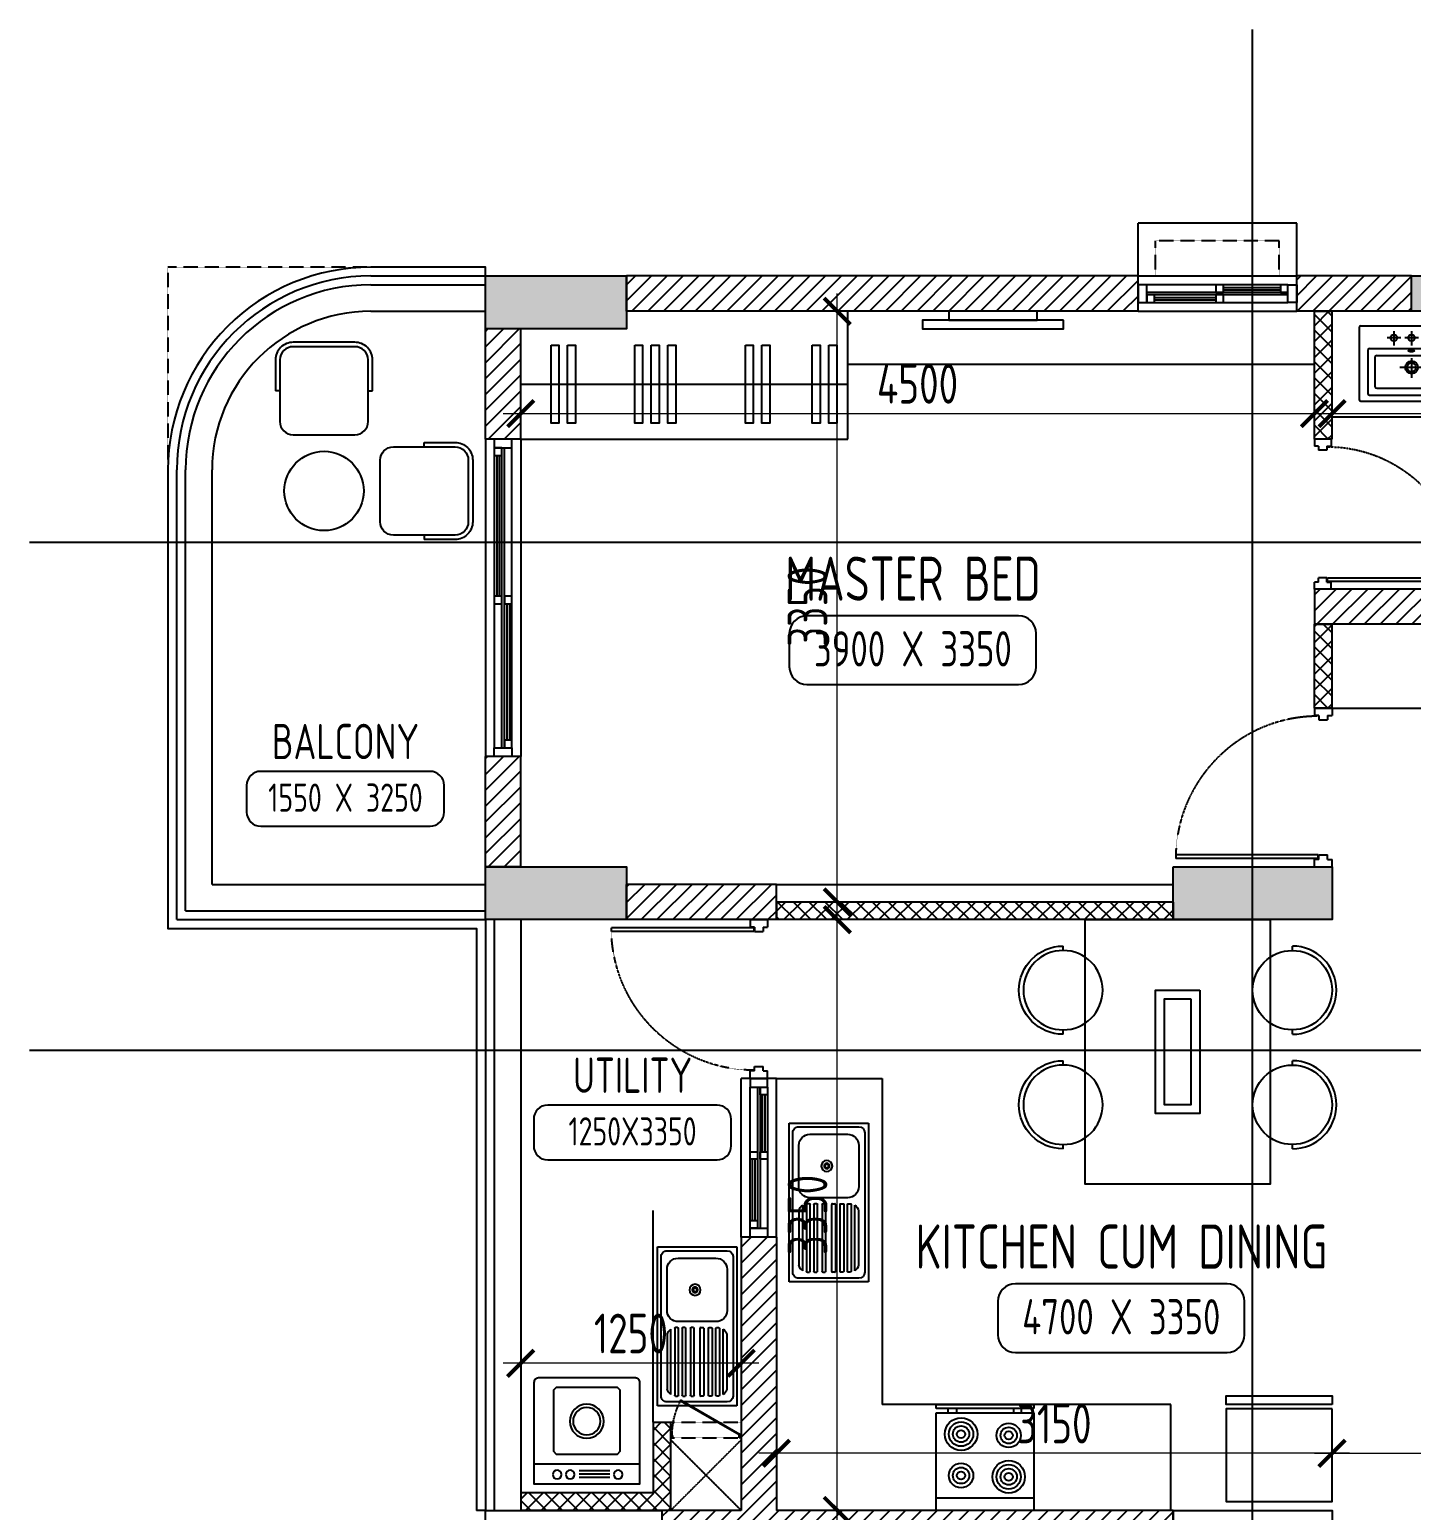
# Model space of a CAD drawing. Header units: millimetres. Extents: x -184691 to 158232, y -112569 to 33289.
# Drawn here: x -120197 to -112363, y 187 to 8584 of the extents above; entities that cross this region are included whole.
import ezdxf
from ezdxf.enums import TextEntityAlignment as Align

# ---------------------------------------------------------------- set-up
doc = ezdxf.new("R2010")
doc.units = ezdxf.units.MM
doc.header["$LTSCALE"] = 10
doc.header["$PDMODE"] = 35
doc.header["$PDSIZE"] = 500
doc.linetypes.add('DASHED', pattern=[19.05, 12.7, -6.35])
doc.linetypes.add('HIDDEN', pattern=[9.525, 6.35, -3.175])
for name, color, linetype in [('07--DIM-1', 1, 'Continuous'), ('A--BLOCKWALL-1', 9, 'Continuous'), ('A--BLOCKWALL-2', 2, 'Continuous'), ('A--BLOCKWALL-3', 3, 'Continuous'), ('A--BLOCKWALL-HATCH', 8, 'Continuous'), ('A--CONCRETE-HID', 9, 'HIDDEN'), ('A--DOWN', 34, 'Continuous'), ('A--FIXTURE-0', 8, 'Continuous'), ('A--FURNITURE-0', 253, 'Continuous'), ('A--GLAZING-0', 181, 'Continuous'), ('A--HANDRAIL-1', 9, 'Continuous'), ('A--HATCH-1', 8, 'Continuous'), ('A--SANITARY-0', 253, 'Continuous'), ('A--SHAFT-HIDDEN', 9, 'HIDDEN'), ('A--SPACENUMBER', 2, 'Continuous'), ('A--SPACENUMBER-1', 8, 'Continuous'), ('A--SPACEREF', 3, 'Continuous'), ('A--Stucture', 9, 'Continuous'), ('A--TILING-1', 8, 'Continuous'), ('Typical floor Column Centre line$0$X-3rd Floor Column$0$A--COL250', 250, 'Continuous'), ('Typical floor Column Centre line$0$X-3rd Floor Column$0$A--CONCRETE-4', 4, 'Continuous')]:
    doc.layers.add(name, color=color, linetype=linetype)
doc.styles.add('ISO', font='isocp2.shx', dxfattribs={"width": 0.8})
doc.dimstyles.new('A-DIM-100', dxfattribs={"dimscale": 100, "dimtxt": 2.25, "dimasz": 1.5, "dimexe": 1, "dimexo": 0.5, "dimgap": 0, "dimtad": 0, "dimdec": 0, "dimzin": 12, "dimdsep": 46, "dimtxsty": 'ISO', "dimblk": 'ARCHTICK', "dimcen": 1, "dimdle": 1, "dimclrd": 8, "dimclre": 8, "dimclrt": 256, "dimadec": 0, "dimazin": 3, "dimtfac": 1, "dimtdec": 0, "dimtmove": 1, "dimatfit": 2, "dimfxl": 1, "dimtvp": 0.75, "dimtolj": 1, "dimtzin": 12, "dimlwd": 18, "dimlwe": 18, "dimarcsym": 0})
pattern_1 = [(45, (-102912.55, -6712.76), (-44.90128, 44.90128), [])]
pattern_2 = [(45, (-102912.55, -6712.76), (-44.90128, 44.90128), []), (135, (-102912.55, -6712.76), (-44.90128, -44.90128), [])]
pattern_3 = [(45, (-102912.55, -6712.76), (-44.90128, 44.90128), []), (135, (-102912.55, -6712.76), (-44.90128, -44.90128), [])]

# ---------------------------------------------------------------- blocks, each defined once
blk = doc.blocks.new('A$C542B73FF')
at = {"layer": 'A--FURNITURE-0'}
for points in [[(-400, 50), (400, 50), (400, 100), (-400, 100)], [(-250, 0), (250, 0), (250, 50), (-250, 50)]]:
    blk.add_lwpolyline(points, close=True, dxfattribs=at)
blk = doc.blocks.new('A$C337B3EF4')
for p, q in [((0, 225), (0, 250)), ((0, -250), (0, -225))]:
    blk.add_line(p, q)
blk.add_circle((0, 0), 225)
blk.add_arc((0, 0), 250, 270, 90)
blk = doc.blocks.new('A$C666E5324')
at = {"layer": 'A--FURNITURE-0'}
for points in [[(0, -525), (-1500, -525), (-1500, 525), (0, 525)], [(-400, -125), (-1100, -125), (-1100, 125), (-400, 125)], [(-450, -75), (-1050, -75), (-1050, 75), (-450, 75)]]:
    blk.add_lwpolyline(points, close=True, dxfattribs=at)
at = {"layer": 'A--FURNITURE-0', "xscale": -1, "rotation": 270.000000000004}
for p in [(-1050, 650), (-400, 650)]:
    blk.add_blockref('A$C337B3EF4', p, dxfattribs=at)
at = {"layer": 'A--FURNITURE-0', "rotation": 270.000000000004}
for p in [(-1050, -650), (-400, -650)]:
    blk.add_blockref('A$C337B3EF4', p, dxfattribs=at)
blk = doc.blocks.new('A$C383732B3')
for p, q in [((275, 250), (275, 275)), ((275, -250), (275, -275))]:
    blk.add_line(p, q)
blk.add_lwpolyline([(275, 275), (100, 275, 0.414214), (0, 175), (0, -175, 0.414214), (100, -275), (275, -275)], format="xyb")
blk.add_lwpolyline([(100, -250), (450, -250, 0.414214), (525, -175), (525, 175, 0.414214), (450, 250), (100, 250, 0.414214), (25, 175), (25, -175, 0.414214)], format="xyb", close=True)
blk = doc.blocks.new('A$C1CBF2325')
at = {"layer": 'A--DOWN'}
for p, q in [((100, 0), (0, 0)), ((0, 0), (0, -42)), ((100, 0), (100, -42)), ((25, -42), (0, -42)), ((25, -42), (25, -67)), ((75, -67), (25, -67)), ((75, -42), (75, -67)), ((75, -42), (100, -42)), ((78.8, -46.2), (78.8, -67)), ((78.8, -46.2), (886, -46.2)), ((78.8, -67), (886, -67)), ((886, -67), (886, -46.2)), ((75, -833), (25, -833)), ((25, -858), (25, -833)), ((75, -858), (75, -833)), ((25, -858), (0, -858)), ((0, -900), (0, -858)), ((100, -900), (0, -900)), ((75, -858), (100, -858)), ((100, -900), (100, -858))]:
    blk.add_line(p, q, dxfattribs=at)
at = {"layer": 'A--DOWN', "color": 8, "linetype": 'DASHED', "ltscale": 0.005}
blk.add_arc((78.8, -46.2), 807.5, 269.73187, 358.52905, dxfattribs=at)
blk = doc.blocks.new('A$C35654C4B')
at = {"layer": 'A--BLOCKWALL-1'}
for p, q in [((-900, 200), (0, 200)), ((-900, 0), (0, 0))]:
    blk.add_line(p, q, dxfattribs=at)
at = {"layer": 'A--DOWN'}
for p, q in [((-50, 150), (-850, 150)), ((-50, 107.3), (-850, 107.3)), ((-50, 92.7), (-807, 92.7)), ((-850, 50), (-50, 50))]:
    blk.add_line(p, q, dxfattribs=at)
for points in [[(-850, 50), (-850, 150), (-900, 150), (-900, 50)], [(-807, 50), (-807, 92.7), (-850, 92.7), (-850, 50)], [(-416, 107.3), (-416, 150), (-459, 150), (-459, 107.3)], [(-416, 50), (-416, 92.7), (-459, 92.7), (-459, 50)], [(-50, 107.3), (-50, 150), (-93, 150), (-93, 107.3)], [(-50, 50), (-50, 150), (0, 150), (0, 50)]]:
    blk.add_lwpolyline(points, close=True, dxfattribs=at)
at = {"layer": 'A--GLAZING-0'}
for p, q in [((-416, 135.6), (-93, 135.6)), ((-416, 121.6), (-93, 121.6)), ((-807, 78.4), (-459, 78.4)), ((-807, 64.4), (-459, 64.4))]:
    blk.add_line(p, q, dxfattribs=at)
blk = doc.blocks.new('A$C06896976')
at = {"layer": 'A--FIXTURE-0'}
for p, q in [((0, 0.6), (-0.6, 0.6)), ((-0.6, 0.6), (-0.6, 0)), ((-0.525, 0.6), (-0.525, 0)), ((0, 0), (0, 0.6)), ((0.05, 0.6), (0.025, 0.6)), ((0.025, 0.6), (0.025, 0)), ((0.05, 0), (0.05, 0.6)), ((0, 0.525), (0.025, 0.525)), ((0.025, 0.475), (0, 0.475)), ((0.025, 0.125), (0, 0.125)), ((-0.6, 0), (0, 0)), ((0, 0.075), (0.025, 0.075)), ((0.025, 0), (0.05, 0))]:
    blk.add_line(p, q, dxfattribs=at)
for centre, major_axis, start_param, end_param in [((-0.3937, 0.4463), (0.0707, 0.0707), 0.785398, 7.068583), ((-0.3937, 0.4463), (0.053, 0.053), 0.785398, 7.068583), ((-0.3937, 0.4463), (0.0354, 0.0354), 0.785398, 7.068583), ((-0.3937, 0.4463), (0.0177, 0.0177), 0.785398, 7.068583), ((-0.1392, 0.4463), (-0.053, 0.053), -0.785398, 5.497787), ((-0.1392, 0.4463), (-0.0354, 0.0354), -0.785398, 5.497787), ((-0.1392, 0.4463), (0.0177, 0.0177), 0.785398, 7.068583), ((-0.3858, 0.1537), (0.053, -0.053), -0.785398, 5.497787), ((-0.3858, 0.1537), (0.0354, -0.0354), -0.785398, 5.497787), ((-0.1313, 0.1537), (-0.0707, -0.0707), 0.785398, 7.068583), ((-0.1313, 0.1537), (-0.053, -0.053), 0.785398, 7.068583), ((-0.1313, 0.1537), (-0.0354, -0.0354), 0.785398, 7.068583), ((-0.3858, 0.1537), (-0.0177, -0.0177), 0.785398, 7.068583), ((-0.1313, 0.1537), (-0.0177, -0.0177), 0.785398, 7.068583)]:
    blk.add_ellipse(centre, major_axis=major_axis, ratio=1, start_param=start_param, end_param=end_param, dxfattribs=at)
blk = doc.blocks.new('A$C321E12B3')
at = {"layer": 'A--SANITARY-0', "ltscale": 5}
for p, q in [((-0.9, 0.45), (0, 0.45)), ((-0.9, 0), (-0.9, 0.45)), ((-0.8453, 0.429), (-0.0547, 0.429)), ((0, 0.45), (0, 0)), ((-0.879, 0.0547), (-0.879, 0.3953)), ((-0.7738, 0.3953), (-0.54, 0.3953)), ((-0.4433, 0.3352), (-0.4433, 0.3478)), ((-0.4391, 0.352), (-0.0589, 0.352)), ((-0.0633, 0.373), (-0.4347, 0.373)), ((-0.404, 0.3941), (-0.0939, 0.3941)), ((-0.0547, 0.3478), (-0.0547, 0.3352)), ((-0.021, 0.3953), (-0.021, 0.0547)), ((-0.8369, 0.1178), (-0.8369, 0.3322)), ((-0.4769, 0.3322), (-0.4769, 0.1178)), ((-0.4433, 0.2931), (-0.4433, 0.3057)), ((-0.4433, 0.246), (-0.4433, 0.2586)), ((-0.0589, 0.331), (-0.4391, 0.331)), ((-0.4391, 0.31), (-0.0589, 0.31)), ((-0.0589, 0.2889), (-0.4391, 0.2889)), ((-0.4391, 0.2628), (-0.0589, 0.2628)), ((-0.0547, 0.3057), (-0.0547, 0.2931)), ((-0.0547, 0.2586), (-0.0547, 0.246)), ((-0.4433, 0.204), (-0.4433, 0.1914)), ((-0.0589, 0.2418), (-0.4391, 0.2418)), ((-0.0589, 0.2082), (-0.4391, 0.2082)), ((-0.4391, 0.1872), (-0.0589, 0.1872)), ((-0.0547, 0.1914), (-0.0547, 0.204)), ((-0.4433, 0.1569), (-0.4433, 0.1443)), ((-0.4433, 0.1148), (-0.4433, 0.1022)), ((-0.0589, 0.1611), (-0.4391, 0.1611)), ((-0.4391, 0.14), (-0.0589, 0.14)), ((-0.0589, 0.119), (-0.4391, 0.119)), ((-0.4391, 0.098), (-0.0589, 0.098)), ((-0.0547, 0.1443), (-0.0547, 0.1569)), ((-0.0547, 0.1022), (-0.0547, 0.1148)), ((0, 0), (-0.9, 0)), ((-0.0547, 0.021), (-0.8453, 0.021)), ((-0.54, 0.0547), (-0.7738, 0.0547)), ((-0.0633, 0.077), (-0.4347, 0.077)), ((-0.404, 0.0559), (-0.0939, 0.0559))]:
    blk.add_line(p, q, dxfattribs=at)
at = {"layer": 'A--SANITARY-0'}
blk.add_line((-0.9, 0.45), (0, 0.45), dxfattribs=at)
at = {"layer": 'A--SANITARY-0', "ltscale": 5, "extrusion": (0, 0, -1)}
for centre, major_axis, start_param, end_param in [((-0.8453, 0.3953), (-0.0238, 0.0238), 5.497787, 7.068583), ((-0.0547, 0.3953), (-0.0238, 0.0238), 0.785398, 2.356194), ((-0.7738, 0.3322), (0.0446, 0.0446), 3.926991, 5.497787), ((-0.54, 0.3322), (0.0446, 0.0446), -0.785398, 0.785398), ((-0.4391, 0.3478), (0.00297, 0.00297), 3.926991, 5.497787), ((-0.3928, 0.3449), (-0.0357, 0.0357), 6.090163, 6.844508), ((-0.1051, 0.3449), (-0.0357, 0.0357), 1.009473, 1.763819), ((-0.0589, 0.3478), (0.00297, 0.00297), -0.785398, 0.785398), ((-0.4391, 0.3352), (-0.00297, 0.00297), 3.926991, 5.497787), ((-0.4391, 0.3057), (-0.00297, 0.00297), 5.497787, 7.068583), ((-0.4391, 0.2931), (-0.00297, 0.00297), 3.926991, 5.497787), ((-0.0589, 0.3352), (-0.00297, 0.00297), 2.356194, 3.926991), ((-0.0589, 0.3057), (0.00297, 0.00297), -0.785398, 0.785398), ((-0.0589, 0.2931), (-0.00297, 0.00297), 2.356194, 3.926991), ((-0.6569, 0.2136), (0.0223, 0.0223), 0.785398, 7.068583), ((-0.6569, 0.2136), (0.0112, 0.0112), 0.785398, 7.068583), ((-0.6569, 0.2136), (0.00743, 0.00743), 0.785398, 7.068583), ((-0.4391, 0.204), (0.00297, 0.00297), 3.926991, 5.497787), ((-0.4391, 0.1914), (-0.00297, 0.00297), 3.926991, 5.497787), ((-0.0589, 0.204), (0.00297, 0.00297), -0.785398, 0.785398), ((-0.0589, 0.1914), (-0.00297, 0.00297), 2.356194, 3.926991), ((-0.7738, 0.1178), (-0.0446, 0.0446), 3.926991, 5.497787), ((-0.54, 0.1178), (-0.0446, 0.0446), 2.356194, 3.926991), ((-0.4391, 0.1569), (0.00297, 0.00297), 3.926991, 5.497787), ((-0.4391, 0.1443), (0.00297, 0.00297), 2.356194, 3.926991), ((-0.4391, 0.1148), (0.00297, 0.00297), 3.926991, 5.497787), ((-0.4391, 0.1022), (0.00297, 0.00297), 2.356194, 3.926991), ((-0.0589, 0.1569), (0.00297, 0.00297), -0.785398, 0.785398), ((-0.0589, 0.1443), (-0.00297, 0.00297), 2.356194, 3.926991), ((-0.0589, 0.1148), (0.00297, 0.00297), -0.785398, 0.785398), ((-0.0589, 0.1022), (-0.00297, 0.00297), 2.356194, 3.926991), ((-0.8453, 0.0547), (0.0238, 0.0238), 2.356194, 3.926991), ((-0.3928, 0.1051), (-0.0357, 0.0357), 4.151066, 4.905412), ((-0.1051, 0.1051), (-0.0357, 0.0357), 2.94857, 3.702916), ((-0.0547, 0.0547), (-0.0238, 0.0238), 2.356194, 3.926991)]:
    blk.add_ellipse(centre, major_axis=major_axis, ratio=1, start_param=start_param, end_param=end_param, dxfattribs=at)
at = {"layer": 'A--SANITARY-0', "ltscale": 5}
for centre, major_axis, start_param, end_param in [((-0.4391, 0.2586), (-0.00297, -0.00297), 3.926991, 5.497787), ((-0.0589, 0.2586), (-0.00297, -0.00297), 2.356194, 3.926991), ((-0.4391, 0.246), (0.00297, -0.00297), 3.926991, 5.497787), ((-0.0589, 0.246), (0.00297, -0.00297), -0.785398, 0.785398)]:
    blk.add_ellipse(centre, major_axis=major_axis, ratio=1, start_param=start_param, end_param=end_param, dxfattribs=at)
blk = doc.blocks.new('A$C613641B0')
at = {"layer": 'A--BLOCKWALL-1'}
for p, q in [((0, 0), (-1800, 0)), ((0, -200), (-1800, -200))]:
    blk.add_line(p, q, dxfattribs=at)
at = {"layer": 'A--DOWN'}
for p, q in [((-50, -50), (-1750, -50)), ((-1750, -92.7), (-93, -92.7)), ((-1750, -107.3), (-50, -107.3)), ((-1750, -150), (-50, -150))]:
    blk.add_line(p, q, dxfattribs=at)
for points in [[(-1750, -50), (-1750, -150), (-1800, -150), (-1800, -50)], [(-934, -50), (-934, -92.7), (-891, -92.7), (-891, -50)], [(-93, -50), (-93, -92.7), (-50, -92.7), (-50, -50)], [(-50, -50), (-50, -150), (0, -150), (0, -50)], [(-1750, -107.3), (-1750, -150), (-1707, -150), (-1707, -107.3)], [(-934, -107.3), (-934, -150), (-891, -150), (-891, -107.3)]]:
    blk.add_lwpolyline(points, close=True, dxfattribs=at)
at = {"layer": 'A--GLAZING-0'}
for p, q in [((-93, -64.4), (-891, -64.4)), ((-93, -78.4), (-891, -78.4)), ((-934, -121.6), (-1707, -121.6)), ((-934, -135.6), (-1707, -135.6))]:
    blk.add_line(p, q, dxfattribs=at)
blk = doc.blocks.new('SPACE')
at = {"layer": 'A--SPACENUMBER-1'}
blk.add_lwpolyline([(-600, 0), (600, 0, 0.41421356), (700, 100), (700, 288.5, 0.41421356), (600, 388.5), (-600, 388.5, 0.41421356), (-700, 288.5), (-700, 100, 0.41421356), (-600, 0, -0.05251446)], format="xyb", dxfattribs=at)
at = {"layer": 'A--SPACENUMBER', "style": 'ISO', "width": 0.8, "flags": 4}
blk.add_attdef('01', text='', height=250, dxfattribs=at).set_placement((0.455, 202.41), align=Align.MIDDLE)
at = {"layer": 'A--SPACEREF', "style": 'ISO', "width": 0.8, "flags": 4}
blk.add_attdef('S', text='', height=300, dxfattribs=at).set_placement((1.35, 474.975), align=Align.CENTER)
blk = doc.blocks.new('A$C4DFF75E1')
at = {"layer": 'A--DOWN'}
for p, q in [((9.2, 24.6), (0, 24.6)), ((0, 24.6), (0, 0)), ((0, 0), (12.3, 0)), ((9.2, 15.2, 0), (9.2, 24.6, 0)), ((12.3, 15.2, 0), (9.2, 15.2, 0)), ((12.3, 15.2, 0), (12.3, 0, 0)), ((12.3, 15.2, 0), (12.3, 0, 0)), ((12.3, 0), (12.3, 15.2)), ((437.7, 15.2, 0), (437.7, 0, 0)), ((437.7, 15.2, 0), (437.7, 0, 0)), ((437.7, 15.2, 0), (440.8, 15.2, 0)), ((437.7, 0), (437.7, 15.2)), ((450, 0), (437.7, 0)), ((440.8, 24.6), (450, 24.6)), ((440.8, 15.2, 0), (440.8, 24.5, 0)), ((450, 24.6), (450, 0))]:
    blk.add_line(p, q, dxfattribs=at)
blk.add_lwpolyline([(13.8, 18.5), (387.6, 234.3), (384.6, 239.6), (10.7, 23.8)], close=True, dxfattribs=at)
blk.add_circle((10, 23.8, 0), 0.781, dxfattribs=at)
at = {"layer": 'A--DOWN', "color": 8, "linetype": 'DASHED', "ltscale": 0.003}
blk.add_arc((-37, 15.2, 0), 477.8, 0, 27.29356, dxfattribs=at)
blk = doc.blocks.new('A$C302618AE')
at = {"layer": 'A--SANITARY-0'}
for p, q in [((-286.6, 0), (286.6, 0)), ((-296.6, -10), (-296.6, -416.5)), ((-60.1, -67.5), (-138, -67.5)), ((-99.5, -30), (-99.5, -110.2)), ((40, -67.5), (-37.9, -67.5)), ((0.5, -30), (0.5, -110.2)), ((140.5, -67.5), (62.6, -67.5)), ((101.1, -30), (101.1, -110.2)), ((296.6, -10), (296.6, -416.5)), ((-247.4, -138.5), (-247.4, -382.6)), ((-237.4, -128.5), (240, -128.5)), ((-196.4, -167.7), (198.9, -167.7)), ((250, -138.5), (250, -382.6)), ((-206.4, -177.7), (-206.4, -343.3)), ((65.1, -236), (-64.9, -236)), ((-0.1, -182.6), (-0.1, -294.6)), ((208.9, -177.7), (208.9, -343.3)), ((-237.4, -392.6), (240, -392.6)), ((-196.4, -353.3), (198.9, -353.3)), ((-286.6, -426.5), (286.6, -426.5))]:
    blk.add_line(p, q, dxfattribs=at)
for centre, radius in [((-99.5, -67.5), 17.8), ((0.5, -67.5), 17.8), ((101.1, -67.5), 17.8), ((1.1, -234.9), 36.3), ((1.1, -234.7), 25)]:
    blk.add_circle(centre, radius, dxfattribs=at)
for centre, start, end in [((-286.6, -10), 90, 180), ((286.6, -10), 0, 90), ((-237.4, -138.5), 90, 180), ((-196.4, -177.7), 90, 180), ((198.9, -177.7), 0, 90), ((240, -138.5), 0, 90), ((-286.6, -416.5), 180, 270), ((-237.4, -382.6), 180, 270), ((-196.4, -343.3), 180, 270), ((198.9, -343.3), 270, 0), ((240, -382.6), 270, 0), ((286.6, -416.5), 270, 0)]:
    blk.add_arc(centre, 10, start, end, dxfattribs=at)
blk.add_ellipse((-0.1, -141.1), major_axis=(17.6, 0), ratio=0.318204, dxfattribs=at)
blk = doc.blocks.new('A$C2D7D56F7')
at = {"layer": 'A--FIXTURE-0'}
for p, q in [((-0.0443, -0.0369), (0.1306, -0.0369)), ((-0.0443, -0.0556), (0.1306, -0.0556)), ((-0.0443, -0.0744), (0.1306, -0.0744)), ((-0.3, -0.1125), (0.3, -0.1125))]:
    blk.add_line(p, q, dxfattribs=at)
blk.add_lwpolyline([(0.3, -0.575, -0.414214), (0.275, -0.6), (-0.275, -0.6, -0.414214), (-0.3, -0.575), (-0.3, 0), (0.3, 0)], format="xyb", close=True, dxfattribs=at)
blk.add_lwpolyline([(-0.1731, -0.1685), (0.1734, -0.1685), (0.1891, -0.1842), (0.1891, -0.5307), (0.1734, -0.5465), (-0.1731, -0.5465), (-0.1889, -0.5307), (-0.1889, -0.1842)], close=True, dxfattribs=at)
for centre, radius in [((-0.1687, -0.0522), 0.025), ((-0.0947, -0.0522), 0.025), ((0.1777, -0.0522), 0.025), ((-0.0007, -0.3546), 0.0964), ((-0.0007, -0.3546), 0.0776)]:
    blk.add_circle(centre, radius, dxfattribs=at)
blk = doc.blocks.new('_ArchTick')
at = {"color": 0, "const_width": 0.15}
blk.add_lwpolyline([(-0.5, -0.5), (0.5, 0.5)], dxfattribs=at)
blk = doc.blocks.new('*D273')
at = {"layer": '07--DIM-1', "color": 8, "lineweight": 18}
for p, q in [((-112812.5, 6937.2), (-112812.5, 6307.1)), ((-110162.5, 6887.2), (-110162.5, 6307.1)), ((-112912.5, 6407.1), (-110062.5, 6407.1))]:
    blk.add_line(p, q, dxfattribs=at)
at = {"layer": 'Defpoints', "color": 0}
for p in [(-112812.5, 6987.2), (-110162.5, 6937.2), (-110162.5, 6407.1)]:
    blk.add_point(p, dxfattribs=at)
at = {"layer": '07--DIM-1', "color": 8, "lineweight": 18, "xscale": 150, "yscale": 150, "zscale": 150, "rotation": 180}
blk.add_blockref('_ArchTick', (-112812.5, 6407.1), dxfattribs=at)
at = {"layer": '07--DIM-1', "color": 8, "lineweight": 18, "xscale": 150, "yscale": 150, "zscale": 150}
blk.add_blockref('_ArchTick', (-110162.5, 6407.1), dxfattribs=at)
at = {"layer": '07--DIM-1', "insert": (-111487.5, 6575.9), "char_height": 225, "attachment_point": 5, "style": 'ISO'}
blk.add_mtext('\\A1;2650', dxfattribs=at)
blk = doc.blocks.new('*D281')
at = {"layer": '07--DIM-1', "color": 8, "lineweight": 18}
for p, q in [((-117412.5, 758.6), (-117412.5, 1121.4)), ((-116162.5, 758.6), (-116162.5, 1121.4)), ((-116062.5, 1021.4), (-117512.5, 1021.4))]:
    blk.add_line(p, q, dxfattribs=at)
at = {"layer": 'Defpoints', "color": 0}
for p in [(-117412.5, 1021.4), (-117412.5, 708.6), (-116162.5, 708.6)]:
    blk.add_point(p, dxfattribs=at)
at = {"layer": '07--DIM-1', "color": 8, "lineweight": 18, "xscale": 150, "yscale": 150, "zscale": 150, "rotation": 180}
blk.add_blockref('_ArchTick', (-117412.5, 1021.4), dxfattribs=at)
at = {"layer": '07--DIM-1', "color": 8, "lineweight": 18, "xscale": 150, "yscale": 150, "zscale": 150}
blk.add_blockref('_ArchTick', (-116162.5, 1021.4), dxfattribs=at)
at = {"layer": '07--DIM-1', "insert": (-116787.5, 1190.2), "char_height": 225, "attachment_point": 5, "style": 'ISO'}
blk.add_mtext('\\A1;1250', dxfattribs=at)
blk = doc.blocks.new('A$C47D60FF3')
at = {"layer": 'A--FIXTURE-0'}
blk.add_lwpolyline([(-0.075, 0.6), (-0.075, 0), (-0.6, 0), (-0.6, 0.6)], close=True, dxfattribs=at)
blk.add_lwpolyline([(-0.05, 0.6), (-0.05, 0), (0, 0), (0, 0.6), (-0.05, 0.6)], dxfattribs=at)
blk = doc.blocks.new('*D285')
at = {"layer": '07--DIM-1', "color": 8, "lineweight": 18}
for p, q in [((-115962.5, 237.2), (-115962.5, 611.1)), ((-112812.5, 237.2), (-112812.5, 611.1)), ((-112712.5, 511.1), (-116062.5, 511.1))]:
    blk.add_line(p, q, dxfattribs=at)
at = {"layer": 'Defpoints', "color": 0}
for p in [(-115962.5, 511.1), (-115962.5, 187.2), (-112812.5, 187.2)]:
    blk.add_point(p, dxfattribs=at)
at = {"layer": '07--DIM-1', "color": 8, "lineweight": 18, "xscale": 150, "yscale": 150, "zscale": 150, "rotation": 180}
blk.add_blockref('_ArchTick', (-115962.5, 511.1), dxfattribs=at)
at = {"layer": '07--DIM-1', "color": 8, "lineweight": 18, "xscale": 150, "yscale": 150, "zscale": 150}
blk.add_blockref('_ArchTick', (-112812.5, 511.1), dxfattribs=at)
at = {"layer": '07--DIM-1', "insert": (-114387.5, 679.8), "char_height": 225, "attachment_point": 5, "style": 'ISO'}
blk.add_mtext('\\A1;3150', dxfattribs=at)
blk = doc.blocks.new('*D286')
at = {"layer": '07--DIM-1', "color": 8, "lineweight": 18}
for p, q in [((-112812.5, 237.2), (-112812.5, 611.1)), ((-111212.5, 237.2), (-111212.5, 611.1)), ((-112912.5, 511.1), (-111112.5, 511.1))]:
    blk.add_line(p, q, dxfattribs=at)
at = {"layer": 'Defpoints', "color": 0}
for p in [(-111212.5, 511.1), (-112812.5, 187.2), (-111212.5, 187.2)]:
    blk.add_point(p, dxfattribs=at)
at = {"layer": '07--DIM-1', "color": 8, "lineweight": 18, "xscale": 150, "yscale": 150, "zscale": 150, "rotation": 180}
blk.add_blockref('_ArchTick', (-112812.5, 511.1), dxfattribs=at)
at = {"layer": '07--DIM-1', "color": 8, "lineweight": 18, "xscale": 150, "yscale": 150, "zscale": 150}
blk.add_blockref('_ArchTick', (-111212.5, 511.1), dxfattribs=at)
at = {"layer": '07--DIM-1', "insert": (-112012.5, 679.8), "char_height": 225, "attachment_point": 5, "style": 'ISO'}
blk.add_mtext('\\A1;1600', dxfattribs=at)
blk = doc.blocks.new('*D287')
at = {"layer": '07--DIM-1', "color": 8, "lineweight": 18}
for p, q in [((-115617.8, 87.2), (-115617.8, 3637.2)), ((-115912.5, 3537.2), (-115517.8, 3537.2)), ((-115912.5, 187.2), (-115517.8, 187.2))]:
    blk.add_line(p, q, dxfattribs=at)
at = {"layer": 'Defpoints', "color": 0}
for p in [(-115962.5, 3537.2), (-115617.8, 3537.2), (-115962.5, 187.2)]:
    blk.add_point(p, dxfattribs=at)
at = {"layer": '07--DIM-1', "color": 8, "lineweight": 18, "xscale": 150, "yscale": 150, "zscale": 150}
for p, rotation in [((-115617.8, 3537.2), 90), ((-115617.8, 187.2), 270)]:
    blk.add_blockref('_ArchTick', p, dxfattribs=dict(at, rotation=rotation))
at = {"layer": '07--DIM-1', "insert": (-115786.5, 1862.2), "char_height": 225, "attachment_point": 5, "rotation": 90, "style": 'ISO'}
blk.add_mtext('\\A1;3350', dxfattribs=at)
blk = doc.blocks.new('*D288')
at = {"layer": '07--DIM-1', "color": 8, "lineweight": 18}
for p, q in [((-115617.8, 3537.2), (-115617.8, 7087.2)), ((-115912.5, 6987.2), (-115517.8, 6987.2)), ((-115912.5, 3637.2), (-115517.8, 3637.2))]:
    blk.add_line(p, q, dxfattribs=at)
at = {"layer": 'Defpoints', "color": 0}
for p in [(-115962.5, 6987.2), (-115617.8, 6987.2), (-115962.5, 3637.2)]:
    blk.add_point(p, dxfattribs=at)
at = {"layer": '07--DIM-1', "color": 8, "lineweight": 18, "xscale": 150, "yscale": 150, "zscale": 150}
for p, rotation in [((-115617.8, 6987.2), 90), ((-115617.8, 3637.2), 270)]:
    blk.add_blockref('_ArchTick', p, dxfattribs=dict(at, rotation=rotation))
at = {"layer": '07--DIM-1', "insert": (-115786.5, 5312.2), "char_height": 225, "attachment_point": 5, "rotation": 90, "style": 'ISO'}
blk.add_mtext('\\A1;3350', dxfattribs=at)
blk = doc.blocks.new('*D291')
at = {"layer": '07--DIM-1', "color": 8, "lineweight": 18}
for p, q in [((-117412.5, 6837.2), (-117412.5, 6307.1)), ((-112912.5, 6798), (-112912.5, 6307.1)), ((-117512.5, 6407.1), (-112812.5, 6407.1))]:
    blk.add_line(p, q, dxfattribs=at)
at = {"layer": 'Defpoints', "color": 0}
for p in [(-117412.5, 6887.2), (-112912.5, 6848), (-112912.5, 6407.1)]:
    blk.add_point(p, dxfattribs=at)
at = {"layer": '07--DIM-1', "color": 8, "lineweight": 18, "xscale": 150, "yscale": 150, "zscale": 150, "rotation": 180}
blk.add_blockref('_ArchTick', (-117412.5, 6407.1), dxfattribs=at)
at = {"layer": '07--DIM-1', "color": 8, "lineweight": 18, "xscale": 150, "yscale": 150, "zscale": 150}
blk.add_blockref('_ArchTick', (-112912.5, 6407.1), dxfattribs=at)
at = {"layer": '07--DIM-1', "insert": (-115162.5, 6575.9), "char_height": 225, "attachment_point": 5, "style": 'ISO'}
blk.add_mtext('\\A1;4500', dxfattribs=at)

msp = doc.modelspace()

# ---------------------------------------------------------------- hatches: boundary and pattern name
at = {"layer": 'A--BLOCKWALL-HATCH'}
h = msp.add_hatch(dxfattribs=at)
h.set_pattern_fill('ANSI37', color=256, scale=20, style=0)
h.set_pattern_definition(pattern_2)
h.paths.add_polyline_path([(-112912.5, 6987.2), (-112812.5, 6987.2), (-112812.5, 6262.2), (-112912.5, 6262.2)])
h = msp.add_hatch(dxfattribs=at)
h.set_pattern_fill('ANSI37', color=256, scale=20, style=0)
h.set_pattern_definition(pattern_2)
h.paths.add_polyline_path([(-112912.5, 5212.2), (-112812.5, 5212.2), (-112812.5, 4737.2), (-112912.5, 4737.2)])
h = msp.add_hatch(dxfattribs=at)
h.set_pattern_fill('ANSI37', color=256, scale=20, style=0)
h.set_pattern_definition(pattern_2)
h.paths.add_polyline_path([(-113712.5, 3537.2), (-115962.5, 3537.2), (-115962.5, 3637.2), (-113712.5, 3637.2)])
h = msp.add_hatch(dxfattribs=at)
h.set_pattern_fill('ANSI37', color=256, scale=20, style=0)
h.set_pattern_definition(pattern_3)
h.paths.add_polyline_path([(-116562.5, 187.2), (-116562.5, 687.2), (-116662.5, 687.2), (-116662.5, 287.2), (-117412.5, 287.2), (-117412.5, 187.2)])
h = msp.add_hatch(dxfattribs=at)
h.set_pattern_fill('ANSI37', color=256, scale=20, style=0)
h.set_pattern_definition(pattern_3)
h.paths.add_polyline_path([(-116562.5, 187.2), (-116562.5, 687.2), (-116662.5, 687.2), (-116662.5, 287.2), (-117412.5, 287.2), (-117412.5, 187.2)])
at = {"layer": 'A--HATCH-1'}
h = msp.add_hatch(dxfattribs=at)
h.set_pattern_fill('ANSI31', color=256, scale=20, style=0)
h.set_pattern_definition(pattern_1)
h.paths.add_polyline_path([(-113912.5, 6987.2), (-113912.5, 7187.2), (-116812.5, 7187.2), (-116812.5, 6987.2)])
h = msp.add_hatch(dxfattribs=at)
h.set_pattern_fill('ANSI31', color=256, scale=20, style=0)
h.set_pattern_definition(pattern_1)
h.paths.add_polyline_path([(-113012.5, 6987.2), (-113012.5, 7187.2), (-112362.5, 7187.2), (-112362.5, 6987.2)])
h = msp.add_hatch(dxfattribs=at)
h.set_pattern_fill('ANSI31', color=256, scale=20, style=0)
h.set_pattern_definition(pattern_1)
h.paths.add_polyline_path([(-117412.5, 6262.2), (-117612.5, 6262.2), (-117612.5, 6887.2), (-117412.5, 6887.2)])
h = msp.add_hatch(dxfattribs=at)
h.set_pattern_fill('ANSI31', color=256, scale=20, style=0)
h.set_pattern_definition(pattern_1)
h.paths.add_polyline_path([(-109012.5, 5212.2), (-109012.5, 6012.2), (-109212.5, 6012.2), (-109212.5, 5412.2), (-110012.5, 5412.2), (-110012.5, 6387.2), (-110212.5, 6387.2), (-110212.5, 5412.2), (-112912.5, 5412.2), (-112912.5, 5212.2)])
h = msp.add_hatch(dxfattribs=at)
h.set_pattern_fill('ANSI31', color=256, scale=20, style=0)
h.set_pattern_definition(pattern_1)
h.paths.add_polyline_path([(-117412.5, 3837.2), (-117612.5, 3837.2), (-117612.5, 4462.2), (-117412.5, 4462.2)])
h = msp.add_hatch(dxfattribs=at)
h.set_pattern_fill('ANSI31', color=256, scale=20, style=0)
h.set_pattern_definition(pattern_1)
h.paths.add_polyline_path([(-115962.5, 3537.2), (-116812.5, 3537.2), (-116812.5, 3737.2), (-115962.5, 3737.2)])
h = msp.add_hatch(dxfattribs=at)
h.set_pattern_fill('ANSI31', color=256, scale=20, style=0)
h.set_pattern_definition(pattern_1)
h.paths.add_polyline_path([(-113712.5, -12.8), (-116612.5, -12.8), (-116612.5, 187.2), (-116162.5, 187.2), (-116162.5, 1737.2), (-115962.5, 1737.2), (-115962.5, 187.2), (-113712.5, 187.2)])
at = {"layer": 'Typical floor Column Centre line$0$X-3rd Floor Column$0$A--COL250'}
h = msp.add_hatch(color=256, dxfattribs=at)
h.dxf.hatch_style = 1
h.paths.add_polyline_path([(-117612.5, 7187.2), (-116812.5, 7187.2), (-116812.5, 6887.2), (-117612.5, 6887.2)])
h = msp.add_hatch(color=256, dxfattribs=at)
h.dxf.hatch_style = 1
h.paths.add_polyline_path([(-112362.5, 7187.2), (-111112.5, 7187.2), (-111112.5, 6987.2), (-112362.5, 6987.2)])
h = msp.add_hatch(color=256, dxfattribs=at)
h.dxf.hatch_style = 1
h.paths.add_polyline_path([(-117612.5, 3837.2), (-116812.5, 3837.2), (-116812.5, 3537.2), (-117612.5, 3537.2)])
h = msp.add_hatch(color=256, dxfattribs=at)
h.dxf.hatch_style = 1
h.paths.add_polyline_path([(-113712.5, 3837.2), (-112812.5, 3837.2), (-112812.5, 3537.2), (-113712.5, 3537.2)])

# ---------------------------------------------------------------- linework, layer by layer
at = {"color": 6}
for p, q in [((-113262.5, -7346.3), (-113262.5, 8584.4)), ((-120197, 5678.5), (-107823, 5678.5)), ((-120197, 2797.9), (-104269.5, 2797.9))]:
    msp.add_line(p, q, dxfattribs=at)
for p, q in [((-113912.5, 6987.2), (-115557.7, 6987.2)), ((-112812.5, 4737.2), (-111912.5, 4737.2)), ((-115962.5, 3737.2), (-113712.5, 3737.2))]:
    msp.add_line(p, q)
at = {"layer": 'A--BLOCKWALL-1'}
for p, q in [((-118262.5, 6987.2), (-117612.5, 6987.2)), ((-119162.5, 3737.2), (-119162.5, 6087.2)), ((-119162.5, 3737.2), (-117612.5, 3737.2)), ((-117412.5, 3537.2), (-117412.5, 187.2)), ((-115962.5, 2637.2), (-116162.5, 2637.2))]:
    msp.add_line(p, q, dxfattribs=at)
msp.add_arc((-118262.5, 6087.2), 900, 90, 180, dxfattribs=at)
at = {"layer": 'A--BLOCKWALL-2'}
for p, q in [((-113912.5, 7187.2), (-113912.5, 7487.2)), ((-113012.5, 7487.2), (-113912.5, 7487.2)), ((-113012.5, 7187.2), (-113012.5, 7487.2)), ((-112912.5, 6262.2), (-112912.5, 6987.2)), ((-112912.5, 6987.2), (-112812.5, 6987.2)), ((-112812.5, 6262.2), (-112812.5, 6987.2)), ((-112812.5, 6262.2), (-112912.5, 6262.2)), ((-112912.5, 4737.2), (-112912.5, 5212.2)), ((-112912.5, 5212.2), (-112812.5, 5212.2)), ((-112812.5, 4737.2), (-112812.5, 5212.2)), ((-112812.5, 4737.2), (-112912.5, 4737.2)), ((-115962.5, 3637.2), (-115962.5, 3537.2)), ((-113712.5, 3637.2), (-115962.5, 3637.2)), ((-113712.5, 3637.2), (-113712.5, 3537.2)), ((-113712.5, 3537.2), (-115962.5, 3537.2)), ((-116662.5, 687.2), (-116662.5, 287.2)), ((-116662.5, 687.2), (-116562.5, 687.2)), ((-116662.5, 687.2), (-116662.5, 287.2)), ((-116662.5, 687.2), (-116562.5, 687.2)), ((-116562.5, 687.2), (-116562.5, 187.2)), ((-116562.5, 687.2), (-116562.5, 187.2)), ((-116662.5, 287.2), (-117412.5, 287.2)), ((-117412.5, 287.2), (-117412.5, 187.2)), ((-116662.5, 287.2), (-117412.5, 287.2)), ((-116562.5, 187.2), (-117412.5, 187.2))]:
    msp.add_line(p, q, dxfattribs=at)
at = {"layer": 'A--BLOCKWALL-3'}
for p, q in [((-116812.5, 6987.2), (-116812.5, 7187.2)), ((-113912.5, 7187.2), (-116812.5, 7187.2)), ((-113912.5, 6987.2), (-113912.5, 7187.2)), ((-112362.5, 7187.2), (-113012.5, 7187.2)), ((-113012.5, 6987.2), (-113012.5, 7187.2)), ((-112362.5, 6987.2), (-112362.5, 7187.2)), ((-113912.5, 6987.2), (-116812.5, 6987.2)), ((-112362.5, 6987.2), (-113012.5, 6987.2)), ((-117612.5, 6262.2), (-117612.5, 6887.2)), ((-117412.5, 6887.2), (-117612.5, 6887.2)), ((-117412.5, 6262.2), (-117412.5, 6887.2)), ((-117412.5, 6262.2), (-117612.5, 6262.2)), ((-110212.5, 5412.2), (-112912.5, 5412.2)), ((-112912.5, 5412.2), (-112912.5, 5212.2)), ((-109012.5, 5212.2), (-112912.5, 5212.2)), ((-117612.5, 3837.2), (-117612.5, 4462.2)), ((-117412.5, 4462.2), (-117612.5, 4462.2)), ((-117412.5, 3837.2), (-117412.5, 4462.2)), ((-117412.5, 3837.2), (-117612.5, 3837.2)), ((-116812.5, 3537.2), (-116812.5, 3737.2)), ((-115962.5, 3737.2), (-116812.5, 3737.2)), ((-115962.5, 3537.2), (-115962.5, 3737.2)), ((-115962.5, 3537.2), (-116812.5, 3537.2)), ((-116162.5, 1737.2), (-116162.5, 187.2)), ((-115962.5, 1737.2), (-116162.5, 1737.2)), ((-115962.5, 1737.2), (-115962.5, 187.2)), ((-116612.5, 187.2), (-116612.5, -12.8)), ((-116162.5, 187.2), (-116612.5, 187.2)), ((-113712.5, 187.2), (-115962.5, 187.2)), ((-113712.5, 187.2), (-113712.5, -12.8))]:
    msp.add_line(p, q, dxfattribs=at)
at = {"layer": 'A--CONCRETE-HID', "ltscale": 0.01}
for p, q in [((-113812.5, 7187.2), (-113812.5, 7387.2)), ((-113112.5, 7387.2), (-113812.5, 7387.2)), ((-113112.5, 7187.2), (-113112.5, 7387.2))]:
    msp.add_line(p, q, dxfattribs=at)
msp.add_lwpolyline([(-118262.5, 7237.2), (-119412.5, 7237.2), (-119412.5, 6087.2)], dxfattribs=at)
at = {"layer": 'A--FIXTURE-0'}
for p, q in [((-115557.7, 6262.2), (-115557.7, 6987.2)), ((-115557.7, 6687.2), (-112912.5, 6687.2)), ((-117412.5, 6574.7), (-115557.7, 6574.7)), ((-117412.5, 6262.2), (-115557.7, 6262.2)), ((-115962.5, 2637.2), (-115362.5, 2637.2)), ((-115362.5, 2637.2), (-115362.5, 787.2)), ((-116662.5, 687.2), (-116662.5, 1887.2)), ((-113726.9, 787.2), (-115362.5, 787.2)), ((-113726.9, 187.2), (-113726.9, 787.2))]:
    msp.add_line(p, q, dxfattribs=at)
for points in [[(-117240.5, 6794.8), (-117195.8, 6794.8), (-117195.8, 6352.3), (-117240.5, 6352.3)], [(-117146.4, 6794.8), (-117101.6, 6794.8), (-117101.6, 6352.3), (-117146.4, 6352.3)], [(-116766.2, 6794.8), (-116721.5, 6794.8), (-116721.5, 6352.3), (-116766.2, 6352.3)], [(-116672.1, 6794.8), (-116627.3, 6794.8), (-116627.3, 6352.3), (-116672.1, 6352.3)], [(-116577.9, 6794.8), (-116533.1, 6794.8), (-116533.1, 6352.3), (-116577.9, 6352.3)], [(-116138.8, 6794.8), (-116094, 6794.8), (-116094, 6352.3), (-116138.8, 6352.3)], [(-116044.6, 6794.8), (-115999.8, 6794.8), (-115999.8, 6352.3), (-116044.6, 6352.3)], [(-115759.8, 6794.8), (-115715.1, 6794.8), (-115715.1, 6352.3), (-115759.8, 6352.3)], [(-115665.7, 6794.8), (-115620.9, 6794.8), (-115620.9, 6352.3), (-115665.7, 6352.3)]]:
    msp.add_lwpolyline(points, close=True, dxfattribs=at)
at = {"layer": 'A--FURNITURE-0'}
msp.add_circle((-118527.9, 5968.2), 225, dxfattribs=at)
msp.add_circle((-118527.9, 5968.2), 225, dxfattribs=at)
at = {"layer": 'A--HANDRAIL-1', "color": 1}
for p, q in [((-118262.5, 7187.2), (-117612.5, 7187.2)), ((-118262.5, 7137.2), (-117612.5, 7137.2)), ((-119362.5, 3537.2), (-119362.5, 6087.2)), ((-119312.5, 3587.2), (-119312.5, 6087.2)), ((-119362.5, 3537.2), (-117612.5, 3537.2)), ((-119312.5, 3587.2), (-117612.5, 3587.2)), ((-117612.5, 3537.2), (-117612.5, 187.2)), ((-117562.5, 3537.2), (-117562.5, 187.2))]:
    msp.add_line(p, q, dxfattribs=at)
for radius in [1100, 1050]:
    msp.add_arc((-118262.5, 6087.2), radius, 90, 180, dxfattribs=at)
at = {"layer": 'A--SHAFT-HIDDEN', "ltscale": 0.01}
for p, q in [((-116562.5, 687.2), (-116162.5, 687.2)), ((-116562.5, 687.2), (-116162.5, 687.2)), ((-116562.5, 598.4), (-116162.5, 598.4)), ((-116562.5, 598.4), (-116162.5, 598.4)), ((-116162.5, 587.2), (-116562.5, 187.2)), ((-116562.5, 587.2), (-116162.5, 187.2)), ((-116162.5, 587.2), (-116562.5, 187.2)), ((-116562.5, 587.2), (-116162.5, 187.2))]:
    msp.add_line(p, q, dxfattribs=at)
at = {"layer": 'A--Stucture', "linetype": 'Continuous', "ltscale": 0.5}
msp.add_line((-117612.5, 187.2), (-117662.5, 187.2), dxfattribs=at)
msp.add_lwpolyline([(-117612.5, 7187.2), (-117612.5, 7237.2), (-118262.5, 7237.2, 0.414214), (-119412.5, 6087.2), (-119412.5, 3487.2), (-117662.5, 3487.2), (-117662.5, 187.2)], format="xyb", dxfattribs=at)
at = {"layer": 'A--TILING-1'}
msp.add_line((-111912.5, 6387.2), (-112812.5, 6387.2), dxfattribs=at)
at = {"layer": 'Typical floor Column Centre line$0$X-3rd Floor Column$0$A--CONCRETE-4'}
for points in [[(-117612.5, 7187.2), (-116812.5, 7187.2), (-116812.5, 6887.2), (-117612.5, 6887.2)], [(-112362.5, 7187.2), (-111112.5, 7187.2), (-111112.5, 6987.2), (-112362.5, 6987.2)], [(-117612.5, 3837.2), (-116812.5, 3837.2), (-116812.5, 3537.2), (-117612.5, 3537.2)], [(-113712.5, 3837.2), (-112812.5, 3837.2), (-112812.5, 3537.2), (-113712.5, 3537.2)], [(-117612.5, 187.2), (-116612.5, 187.2), (-116612.5, -12.8), (-117612.5, -12.8)], [(-113712.5, 187.2), (-112812.5, 187.2), (-112812.5, -112.8), (-113712.5, -112.8)]]:
    msp.add_lwpolyline(points, close=True, dxfattribs=at)

# ---------------------------------------------------------------- block references
at = {"rotation": 180}
msp.add_blockref('A$C542B73FF', (-114735.1, 6987.2), dxfattribs=at)
at = {"xscale": -0.8888888888614019, "zscale": 0.8888888888658205}
for yscale in [0.8888888888759539, 0.8888888888614019]:
    msp.add_blockref('A$C4DFF75E1', (-116162.5, 598.4), dxfattribs=dict(at, yscale=yscale))
at = {"layer": 'A--DOWN'}
msp.add_blockref('A$C35654C4B', (-113012.5, 6987.2), dxfattribs=at)
at = {"layer": 'A--DOWN', "rotation": 90}
msp.add_blockref('A$C613641B0', (-117612.5, 6262.2), dxfattribs=at)
at = {"layer": 'A--DOWN', "xscale": -0.9444444444379769, "yscale": 0.9444444444379769, "zscale": 0.9444444444443835, "rotation": 180}
msp.add_blockref('A$C1CBF2325', (-112912.5, 5412.2), dxfattribs=at)
at = {"layer": 'A--DOWN', "extrusion": (0, 0, -1), "xscale": -1, "zscale": -1, "rotation": 180}
msp.add_blockref('A$C1CBF2325', (112812.5, 3837.2), dxfattribs=at)
at = {"layer": 'A--DOWN', "extrusion": (0, 0, -1), "zscale": -1}
msp.add_blockref('A$C1CBF2325', (116012.5, 3537.2), dxfattribs=at)
at = {"layer": 'A--DOWN', "xscale": -1, "rotation": 270}
msp.add_blockref('A$C35654C4B', (-116162.5, 2637.2), dxfattribs=at)
at = {"layer": 'A--FIXTURE-0', "xscale": -1000, "yscale": 1000}
for name, p, zscale, rotation in [('A$C2D7D56F7', (-117037.5, 338.1), 1000, 180), ('A$C47D60FF3', (-113412.5, 837.2), 999.9999999999999, 270)]:
    msp.add_blockref(name, p, dxfattribs=dict(at, zscale=zscale, rotation=rotation))
at = {"layer": 'A--FIXTURE-0', "extrusion": (0, 0, -1), "xscale": 923.0769112439157, "yscale": 923.0769112439157, "zscale": -923.0769112439119, "rotation": 89.99999999999909}
msp.add_blockref('A$C06896976', (115057.7, 741.1), dxfattribs=at)
at = {"layer": 'A--FURNITURE-0', "extrusion": (0, 0, -1), "xscale": -1, "zscale": -1, "rotation": 90}
msp.add_blockref('A$C383732B3', (118527.9, 6811.4), dxfattribs=at)
msp.add_blockref('A$C383732B3', (118527.9, 6811.4), dxfattribs=at)
at = {"layer": 'A--FURNITURE-0', "xscale": -1}
msp.add_blockref('A$C383732B3', (-117684.7, 5968.2), dxfattribs=at)
msp.add_blockref('A$C383732B3', (-117684.7, 5968.2), dxfattribs=at)
at = {"layer": 'A--FURNITURE-0', "rotation": 90}
msp.add_blockref('A$C666E5324', (-113687.5, 3537.2), dxfattribs=at)
at = {"layer": 'A--SANITARY-0', "ltscale": 19}
msp.add_blockref('A$C302618AE', (-112362.5, 6904.1), dxfattribs=at)
at = {"layer": 'A--SANITARY-0', "xscale": 1000, "yscale": 1000, "zscale": 1000, "rotation": 269.9999999999959}
for p in [(-115890.7, 1483.2), (-116637.5, 780.9)]:
    msp.add_blockref('A$C321E12B3', p, dxfattribs=at)
at = {"layer": 'A--SPACEREF'}
ref = msp.add_blockref('SPACE', (-115189.6, 4871.1), dxfattribs=at)
ref.add_attrib('01', '3900 X 3350', dxfattribs={"layer": 'A--SPACENUMBER', "height": 200, "style": 'ISO', "width": 0.8, "flags": 4}).set_placement((-115188.9, 5073.5), align=Align.MIDDLE)
ref.add_attrib('S', 'MASTER BED', dxfattribs={"height": 250, "style": 'ISO', "width": 0.8, "flags": 4}).set_placement((-115188, 5346), align=Align.CENTER)
ref = msp.add_blockref('SPACE', (-118406.8, 4067.4), dxfattribs=dict(at, xscale=0.8000000000029104, yscale=0.8000000000029104, zscale=0.8))
ref.add_attrib('01', '1550 X 3250', dxfattribs={"layer": 'A--SPACENUMBER', "height": 160, "style": 'ISO', "width": 0.8, "flags": 4}).set_placement((-118406.3, 4229.4), align=Align.MIDDLE)
ref.add_attrib('S', 'BALCONY', dxfattribs={"height": 200, "style": 'ISO', "width": 0.8, "flags": 4}).set_placement((-118405.6, 4447.4), align=Align.CENTER)
ref = msp.add_blockref('SPACE', (-118406.8, 4067.4), dxfattribs=dict(at, xscale=0.8000000000029104, yscale=0.8000000000029104, zscale=0.8))
ref.add_attrib('01', '1550 X 3250', dxfattribs={"layer": 'A--SPACENUMBER', "height": 160, "style": 'ISO', "width": 0.8, "flags": 4}).set_placement((-118406.3, 4229.4), align=Align.MIDDLE)
ref.add_attrib('S', 'BALCONY', dxfattribs={"height": 200, "style": 'ISO', "width": 0.8, "flags": 4}).set_placement((-118405.6, 4447.4), align=Align.CENTER)
ref = msp.add_blockref('SPACE', (-116779, 2174.8), dxfattribs=dict(at, xscale=0.8000000000029104, yscale=0.8000000000029104, zscale=0.8))
ref.add_attrib('01', '1250X3350', dxfattribs={"layer": 'A--SPACENUMBER', "height": 160, "style": 'ISO', "width": 0.8, "flags": 4}).set_placement((-116778.5, 2336.7), align=Align.MIDDLE)
ref.add_attrib('S', 'UTILITY', dxfattribs={"height": 200, "style": 'ISO', "width": 0.8, "flags": 4}).set_placement((-116777.7, 2554.8), align=Align.CENTER)
ref = msp.add_blockref('SPACE', (-114007.9, 1083.2), dxfattribs=at)
ref.add_attrib('01', '4700 X 3350', dxfattribs={"layer": 'A--SPACENUMBER', "height": 200, "style": 'ISO', "width": 0.8, "flags": 4}).set_placement((-114007.3, 1285.6), align=Align.MIDDLE)
ref.add_attrib('S', 'KITCHEN CUM DINING', dxfattribs={"height": 250, "style": 'ISO', "width": 0.8, "flags": 4}).set_placement((-114006.4, 1558.1), align=Align.CENTER)

# ---------------------------------------------------------------- dimensions: what is measured, and where the dimension line sits
at = {"layer": '07--DIM-1'}
for base, p1, p2, picture, middle in [((-115617.8, 6987.2), (-115962.5, 3637.2), (-115962.5, 6987.2), '*D288', (-115786.5, 5312.2)), ((-115617.8, 3537.2), (-115962.5, 187.2), (-115962.5, 3537.2), '*D287', (-115786.5, 1862.2))]:
    dim = msp.add_linear_dim(base=base, p1=p1, p2=p2, angle=90, dimstyle='A-DIM-100', dxfattribs=at)
    dim.commit()
    dim.dimension.update_dxf_attribs({"geometry": picture, "text_midpoint": middle})
for base, p1, p2, picture, middle in [((-110162.5, 6407.1), (-112812.5, 6987.2), (-110162.5, 6937.2), '*D273', (-111487.5, 6575.9)), ((-112912.5, 6407.1), (-117412.5, 6887.2), (-112912.5, 6848), '*D291', (-115162.5, 6575.9)), ((-117412.5, 1021.4), (-116162.5, 708.6), (-117412.5, 708.6), '*D281', (-116787.5, 1190.2)), ((-115962.5, 511.1), (-112812.5, 187.2), (-115962.5, 187.2), '*D285', (-114387.5, 679.8))]:
    dim = msp.add_linear_dim(base=base, p1=p1, p2=p2, dimstyle='A-DIM-100', dxfattribs=at)
    dim.commit()
    dim.dimension.update_dxf_attribs({"geometry": picture, "text_midpoint": middle})
dim = msp.add_aligned_dim(p1=(-112812.5, 187.2), p2=(-111212.5, 187.2), distance=323.9, dimstyle='A-DIM-100', dxfattribs=at)
dim.commit()
dim.dimension.update_dxf_attribs({"geometry": '*D286', "text_midpoint": (-112012.5, 679.8)})

doc.saveas('drawing.dxf')
